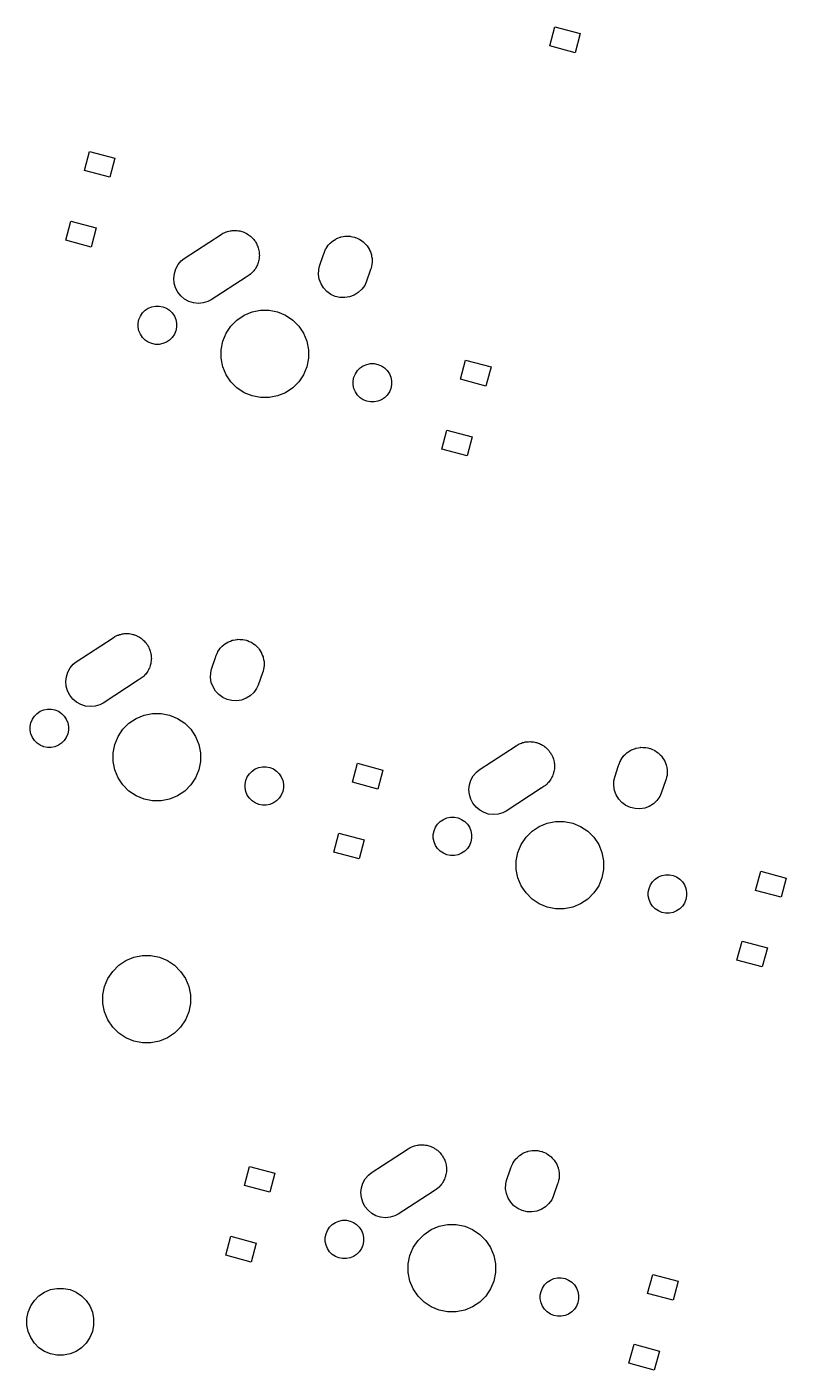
# Model space of a CAD drawing. Extents: x -662 to -203, y -195 to -58.
# Drawn here: x -421.9 to -387.3, y -192.9 to -131.5 of the extents above; entities that cross this region are included whole.
import ezdxf

# ---------------------------------------------------------------- set-up
doc = ezdxf.new("R2010")
doc.units = 0
doc.layers.add('BLACK', color=7, linetype='CONTINUOUS')

msp = doc.modelspace()

# ---------------------------------------------------------------- linework, layer by layer
at = {"layer": 'BLACK', "linetype": 'CONTINUOUS'}
for p, q in [((-398.049, -132.414), (-397.816, -131.545)), ((-397.816, -131.545), (-396.657, -131.855)), ((-396.89, -132.725), (-398.049, -132.414)), ((-396.657, -131.855), (-396.89, -132.725)), ((-419.293, -138.097), (-419.06, -137.227)), ((-419.06, -137.227), (-417.901, -137.538)), ((-417.901, -137.538), (-418.134, -138.407)), ((-418.134, -138.407), (-419.293, -138.097)), ((-420.147, -141.284), (-419.915, -140.415)), ((-419.915, -140.415), (-418.755, -140.725)), ((-418.755, -140.725), (-418.988, -141.595)), ((-413.056, -141.027), (-412.969, -140.969)), ((-412.969, -140.969), (-412.912, -140.945)), ((-412.912, -140.945), (-412.857, -140.916)), ((-412.857, -140.916), (-412.81, -140.903)), ((-412.81, -140.903), (-412.764, -140.884)), ((-412.764, -140.884), (-412.703, -140.872)), ((-412.703, -140.872), (-412.644, -140.855)), ((-412.644, -140.855), (-412.595, -140.85)), ((-412.595, -140.85), (-412.547, -140.841)), ((-412.547, -140.841), (-412.485, -140.841)), ((-412.485, -140.841), (-412.423, -140.835)), ((-412.423, -140.835), (-412.374, -140.841)), ((-412.374, -140.841), (-412.325, -140.841)), ((-412.325, -140.841), (-412.265, -140.853)), ((-412.265, -140.853), (-412.203, -140.86)), ((-412.203, -140.86), (-412.156, -140.874)), ((-412.156, -140.874), (-412.108, -140.884)), ((-412.108, -140.884), (-412.051, -140.908)), ((-412.051, -140.908), (-411.992, -140.926)), ((-411.992, -140.926), (-411.949, -140.95)), ((-411.949, -140.95), (-411.903, -140.969)), ((-411.903, -140.969), (-411.852, -141.003)), ((-411.852, -141.003), (-411.797, -141.033)), ((-418.988, -141.595), (-420.147, -141.284)), ((-414.74, -142.125), (-413.056, -141.027)), ((-411.797, -141.033), (-411.76, -141.065)), ((-411.76, -141.065), (-411.719, -141.092)), ((-411.719, -141.092), (-411.675, -141.136)), ((-411.675, -141.136), (-411.628, -141.175)), ((-411.628, -141.175), (-411.597, -141.214)), ((-411.597, -141.214), (-411.562, -141.249)), ((-411.562, -141.249), (-411.528, -141.3)), ((-411.528, -141.3), (-411.489, -141.348)), ((-411.489, -141.348), (-411.466, -141.392)), ((-411.466, -141.392), (-411.439, -141.433)), ((-411.439, -141.433), (-411.415, -141.49)), ((-411.415, -141.49), (-411.387, -141.545)), ((-411.387, -141.545), (-411.373, -141.592)), ((-411.373, -141.592), (-411.354, -141.638)), ((-408.265, -141.658), (-408.212, -141.585)), ((-408.212, -141.585), (-408.162, -141.51)), ((-408.162, -141.51), (-408.148, -141.495)), ((-408.148, -141.495), (-408.136, -141.479)), ((-408.136, -141.479), (-408.069, -141.417)), ((-408.069, -141.417), (-408.005, -141.353)), ((-408.005, -141.353), (-407.988, -141.342)), ((-407.988, -141.342), (-407.973, -141.328)), ((-407.973, -141.328), (-407.896, -141.28)), ((-407.896, -141.28), (-407.821, -141.23)), ((-407.821, -141.23), (-407.802, -141.222)), ((-407.802, -141.222), (-407.785, -141.211)), ((-407.785, -141.211), (-407.7, -141.18)), ((-407.7, -141.18), (-407.616, -141.145)), ((-407.616, -141.145), (-407.596, -141.141)), ((-407.596, -141.141), (-407.577, -141.134)), ((-407.577, -141.134), (-407.488, -141.12)), ((-407.488, -141.12), (-407.399, -141.102)), ((-407.399, -141.102), (-407.379, -141.102)), ((-407.379, -141.102), (-407.358, -141.099)), ((-407.358, -141.099), (-407.268, -141.102)), ((-407.268, -141.102), (-407.178, -141.102)), ((-407.178, -141.102), (-407.157, -141.106)), ((-407.157, -141.106), (-407.137, -141.107)), ((-407.137, -141.107), (-407.049, -141.128)), ((-407.049, -141.128), (-406.96, -141.145)), ((-406.96, -141.145), (-406.941, -141.153)), ((-406.941, -141.153), (-406.921, -141.158)), ((-406.921, -141.158), (-406.839, -141.195)), ((-406.839, -141.195), (-406.755, -141.23)), ((-406.755, -141.23), (-406.738, -141.241)), ((-406.738, -141.241), (-406.72, -141.25)), ((-406.72, -141.25), (-406.646, -141.303)), ((-406.646, -141.303), (-406.571, -141.353)), ((-406.571, -141.353), (-406.557, -141.368)), ((-406.557, -141.368), (-406.54, -141.38)), ((-406.54, -141.38), (-406.478, -141.446)), ((-406.478, -141.446), (-406.414, -141.51)), ((-406.414, -141.51), (-406.403, -141.527)), ((-406.403, -141.527), (-406.389, -141.542)), ((-406.389, -141.542), (-406.342, -141.619)), ((-406.342, -141.619), (-406.291, -141.694)), ((-415.012, -142.398), (-414.87, -142.229)), ((-414.87, -142.229), (-414.74, -142.125)), ((-411.354, -141.638), (-411.342, -141.698)), ((-411.345, -142.246), (-411.354, -142.294)), ((-411.33, -142.199), (-411.345, -142.246)), ((-411.342, -141.698), (-411.325, -141.758)), ((-411.323, -142.137), (-411.33, -142.199)), ((-411.325, -141.758), (-411.321, -141.807)), ((-411.311, -142.076), (-411.323, -142.137)), ((-411.321, -141.807), (-411.311, -141.855)), ((-411.311, -141.855), (-411.311, -141.917)), ((-411.311, -141.917), (-411.306, -141.979)), ((-411.306, -141.979), (-411.311, -142.027)), ((-411.311, -142.027), (-411.311, -142.076)), ((-408.559, -142.464), (-408.377, -141.933)), ((-408.377, -141.933), (-408.37, -141.899)), ((-408.37, -141.899), (-408.341, -141.829)), ((-408.341, -141.829), (-408.334, -141.809)), ((-408.334, -141.809), (-408.32, -141.778)), ((-408.32, -141.778), (-408.285, -141.694)), ((-408.285, -141.694), (-408.274, -141.677)), ((-408.274, -141.677), (-408.265, -141.658)), ((-406.291, -141.694), (-406.284, -141.713)), ((-406.284, -141.713), (-406.273, -141.73)), ((-406.273, -141.73), (-406.241, -141.815)), ((-406.241, -141.815), (-406.207, -141.899)), ((-406.207, -141.899), (-406.203, -141.919)), ((-406.203, -141.919), (-406.195, -141.938)), ((-406.195, -141.938), (-406.181, -142.027)), ((-406.181, -142.027), (-406.163, -142.116)), ((-406.163, -142.116), (-406.163, -142.137)), ((-406.163, -142.137), (-406.16, -142.157)), ((-406.16, -142.157), (-406.163, -142.247)), ((-415.21, -143.024), (-415.185, -142.804)), ((-415.185, -142.804), (-415.119, -142.592)), ((-415.119, -142.592), (-415.012, -142.398)), ((-411.719, -142.84), (-411.77, -142.874)), ((-411.684, -142.805), (-411.719, -142.84)), ((-411.646, -142.774), (-411.684, -142.805)), ((-411.606, -142.727), (-411.646, -142.774)), ((-411.562, -142.683), (-411.606, -142.727)), ((-411.535, -142.642), (-411.562, -142.683)), ((-411.503, -142.604), (-411.535, -142.642)), ((-411.474, -142.55), (-411.503, -142.604)), ((-411.439, -142.499), (-411.474, -142.55)), ((-411.42, -142.453), (-411.439, -142.499)), ((-411.397, -142.41), (-411.42, -142.453)), ((-411.378, -142.351), (-411.397, -142.41)), ((-411.354, -142.294), (-411.378, -142.351)), ((-408.605, -142.847), (-408.597, -142.625)), ((-408.57, -143.066), (-408.605, -142.847)), ((-408.597, -142.625), (-408.559, -142.464)), ((-406.236, -142.625), (-406.431, -143.194)), ((-406.207, -142.555), (-406.236, -142.625)), ((-406.189, -142.466), (-406.207, -142.555)), ((-406.168, -142.378), (-406.189, -142.466)), ((-406.167, -142.358), (-406.168, -142.378)), ((-406.163, -142.338), (-406.167, -142.358)), ((-406.163, -142.247), (-406.163, -142.338)), ((-415.19, -143.245), (-415.21, -143.024)), ((-415.129, -143.458), (-415.19, -143.245)), ((-415.026, -143.654), (-415.129, -143.458)), ((-411.909, -142.965), (-413.511, -144.009)), ((-411.903, -142.963), (-411.909, -142.965)), ((-411.817, -142.905), (-411.903, -142.963)), ((-411.775, -142.878), (-411.817, -142.905)), ((-411.77, -142.874), (-411.775, -142.878)), ((-408.493, -143.273), (-408.57, -143.066)), ((-408.376, -143.462), (-408.493, -143.273)), ((-408.225, -143.624), (-408.376, -143.462)), ((-406.5, -143.345), (-406.63, -143.525)), ((-406.431, -143.194), (-406.5, -143.345)), ((-414.888, -143.827), (-415.026, -143.654)), ((-414.718, -143.97), (-414.888, -143.827)), ((-414.524, -144.076), (-414.718, -143.97)), ((-414.312, -144.143), (-414.524, -144.076)), ((-413.511, -144.009), (-413.659, -144.086)), ((-408.046, -143.754), (-408.225, -143.624)), ((-407.844, -143.846), (-408.046, -143.754)), ((-407.628, -143.897), (-407.844, -143.846)), ((-407.407, -143.905), (-407.628, -143.897)), ((-407.188, -143.87), (-407.407, -143.905)), ((-406.981, -143.792), (-407.188, -143.87)), ((-406.792, -143.676), (-406.981, -143.792)), ((-406.63, -143.525), (-406.792, -143.676)), ((-416.739, -144.747), (-416.643, -144.604)), ((-416.643, -144.604), (-416.521, -144.482)), ((-416.521, -144.482), (-416.378, -144.386)), ((-416.378, -144.386), (-416.219, -144.32)), ((-416.219, -144.32), (-416.05, -144.287)), ((-416.05, -144.287), (-415.877, -144.287)), ((-415.877, -144.287), (-415.708, -144.32)), ((-415.708, -144.32), (-415.549, -144.386)), ((-415.549, -144.386), (-415.406, -144.482)), ((-415.406, -144.482), (-415.284, -144.604)), ((-415.284, -144.604), (-415.188, -144.747)), ((-414.092, -144.167), (-414.312, -144.143)), ((-413.871, -144.148), (-414.092, -144.167)), ((-413.659, -144.086), (-413.871, -144.148)), ((-412.001, -144.709), (-411.638, -144.559)), ((-411.638, -144.559), (-411.253, -144.483)), ((-411.253, -144.483), (-410.86, -144.483)), ((-410.86, -144.483), (-410.475, -144.559)), ((-410.475, -144.559), (-410.112, -144.709)), ((-416.838, -145.075), (-416.805, -144.906)), ((-416.838, -145.248), (-416.838, -145.075)), ((-416.805, -145.417), (-416.838, -145.248)), ((-416.805, -144.906), (-416.739, -144.747)), ((-415.188, -144.747), (-415.122, -144.906)), ((-415.122, -144.906), (-415.088, -145.075)), ((-415.088, -145.248), (-415.122, -145.417)), ((-415.088, -145.075), (-415.088, -145.248)), ((-412.824, -145.532), (-412.605, -145.205)), ((-412.605, -145.205), (-412.328, -144.928)), ((-412.328, -144.928), (-412.001, -144.709)), ((-410.112, -144.709), (-409.786, -144.928)), ((-409.786, -144.928), (-409.508, -145.205)), ((-409.508, -145.205), (-409.29, -145.532)), ((-416.739, -145.576), (-416.805, -145.417)), ((-416.643, -145.719), (-416.739, -145.576)), ((-416.521, -145.841), (-416.643, -145.719)), ((-416.378, -145.937), (-416.521, -145.841)), ((-415.406, -145.841), (-415.549, -145.937)), ((-415.284, -145.719), (-415.406, -145.841)), ((-415.188, -145.576), (-415.284, -145.719)), ((-415.122, -145.417), (-415.188, -145.576)), ((-413.05, -146.28), (-412.974, -145.895)), ((-412.974, -145.895), (-412.824, -145.532)), ((-409.29, -145.532), (-409.139, -145.895)), ((-409.139, -145.895), (-409.063, -146.28)), ((-416.219, -146.003), (-416.378, -145.937)), ((-416.05, -146.037), (-416.219, -146.003)), ((-415.877, -146.037), (-416.05, -146.037)), ((-415.708, -146.003), (-415.877, -146.037)), ((-415.549, -145.937), (-415.708, -146.003)), ((-413.05, -146.673), (-413.05, -146.28)), ((-409.063, -146.28), (-409.063, -146.673)), ((-412.974, -147.058), (-413.05, -146.673)), ((-412.824, -147.421), (-412.974, -147.058)), ((-409.139, -147.058), (-409.29, -147.421)), ((-409.063, -146.673), (-409.139, -147.058)), ((-406.829, -147.233), (-406.707, -147.112)), ((-406.707, -147.112), (-406.564, -147.016)), ((-406.564, -147.016), (-406.405, -146.95)), ((-406.405, -146.95), (-406.236, -146.916)), ((-406.236, -146.916), (-406.063, -146.916)), ((-406.063, -146.916), (-405.894, -146.95)), ((-405.894, -146.95), (-405.735, -147.016)), ((-405.735, -147.016), (-405.592, -147.112)), ((-405.592, -147.112), (-405.47, -147.233)), ((-402.125, -147.627), (-401.892, -146.758)), ((-401.892, -146.758), (-400.733, -147.069)), ((-400.733, -147.069), (-400.966, -147.938)), ((-412.605, -147.747), (-412.824, -147.421)), ((-412.328, -148.025), (-412.605, -147.747)), ((-409.508, -147.747), (-409.786, -148.025)), ((-409.29, -147.421), (-409.508, -147.747)), ((-407.025, -147.705), (-406.991, -147.536)), ((-407.025, -147.877), (-407.025, -147.705)), ((-406.991, -147.536), (-406.925, -147.377)), ((-406.925, -147.377), (-406.829, -147.233)), ((-405.47, -147.233), (-405.374, -147.377)), ((-405.374, -147.377), (-405.308, -147.536)), ((-405.308, -147.536), (-405.275, -147.705)), ((-405.275, -147.705), (-405.275, -147.877)), ((-400.966, -147.938), (-402.125, -147.627)), ((-412.001, -148.243), (-412.328, -148.025)), ((-411.638, -148.394), (-412.001, -148.243)), ((-410.112, -148.243), (-410.475, -148.394)), ((-409.786, -148.025), (-410.112, -148.243)), ((-406.991, -148.046), (-407.025, -147.877)), ((-406.925, -148.206), (-406.991, -148.046)), ((-406.829, -148.349), (-406.925, -148.206)), ((-406.707, -148.471), (-406.829, -148.349)), ((-405.47, -148.349), (-405.592, -148.471)), ((-405.374, -148.206), (-405.47, -148.349)), ((-405.308, -148.046), (-405.374, -148.206)), ((-405.275, -147.877), (-405.308, -148.046)), ((-411.253, -148.47), (-411.638, -148.394)), ((-410.86, -148.47), (-411.253, -148.47)), ((-410.475, -148.394), (-410.86, -148.47)), ((-406.564, -148.567), (-406.707, -148.471)), ((-406.405, -148.633), (-406.564, -148.567)), ((-406.236, -148.666), (-406.405, -148.633)), ((-406.063, -148.666), (-406.236, -148.666)), ((-405.894, -148.633), (-406.063, -148.666)), ((-405.735, -148.567), (-405.894, -148.633)), ((-405.592, -148.471), (-405.735, -148.567)), ((-402.979, -150.815), (-402.746, -149.946)), ((-402.746, -149.946), (-401.587, -150.256)), ((-401.82, -151.125), (-402.979, -150.815)), ((-401.587, -150.256), (-401.82, -151.125)), ((-417.986, -159.428), (-417.899, -159.37)), ((-417.899, -159.37), (-417.842, -159.346)), ((-417.842, -159.346), (-417.787, -159.317)), ((-417.787, -159.317), (-417.74, -159.304)), ((-417.74, -159.304), (-417.695, -159.285)), ((-417.695, -159.285), (-417.634, -159.273)), ((-417.634, -159.273), (-417.575, -159.255)), ((-417.575, -159.255), (-417.526, -159.251)), ((-417.526, -159.251), (-417.477, -159.242)), ((-417.477, -159.242), (-417.415, -159.242)), ((-417.415, -159.242), (-417.354, -159.236)), ((-417.354, -159.236), (-417.305, -159.242)), ((-417.305, -159.242), (-417.256, -159.242)), ((-417.256, -159.242), (-417.195, -159.254)), ((-417.195, -159.254), (-417.133, -159.26)), ((-417.133, -159.26), (-417.087, -159.275)), ((-417.087, -159.275), (-417.038, -159.285)), ((-417.038, -159.285), (-416.981, -159.309)), ((-416.981, -159.309), (-416.922, -159.327)), ((-416.922, -159.327), (-416.879, -159.351)), ((-416.879, -159.351), (-416.834, -159.37)), ((-416.834, -159.37), (-416.782, -159.404)), ((-416.782, -159.404), (-416.728, -159.434)), ((-419.67, -160.526), (-417.986, -159.428)), ((-416.728, -159.434), (-416.69, -159.465)), ((-416.69, -159.465), (-416.649, -159.493)), ((-416.649, -159.493), (-416.606, -159.537)), ((-416.606, -159.537), (-416.558, -159.576)), ((-416.558, -159.576), (-416.527, -159.615)), ((-416.527, -159.615), (-416.493, -159.649)), ((-416.493, -159.649), (-416.458, -159.701)), ((-416.458, -159.701), (-416.42, -159.749)), ((-416.42, -159.749), (-416.397, -159.793)), ((-416.397, -159.793), (-416.37, -159.834)), ((-416.37, -159.834), (-416.346, -159.891)), ((-416.346, -159.891), (-416.317, -159.946)), ((-416.317, -159.946), (-416.304, -159.993)), ((-416.304, -159.993), (-416.285, -160.038)), ((-413.196, -160.059), (-413.143, -159.986)), ((-413.143, -159.986), (-413.093, -159.911)), ((-413.093, -159.911), (-413.078, -159.896)), ((-413.078, -159.896), (-413.066, -159.88)), ((-413.066, -159.88), (-413, -159.818)), ((-413, -159.818), (-412.936, -159.754)), ((-412.936, -159.754), (-412.919, -159.743)), ((-412.919, -159.743), (-412.904, -159.729)), ((-412.904, -159.729), (-412.827, -159.681)), ((-412.827, -159.681), (-412.752, -159.631)), ((-412.752, -159.631), (-412.733, -159.623)), ((-412.733, -159.623), (-412.715, -159.612)), ((-412.715, -159.612), (-412.631, -159.581)), ((-412.631, -159.581), (-412.547, -159.546)), ((-412.547, -159.546), (-412.527, -159.542)), ((-412.527, -159.542), (-412.508, -159.535)), ((-412.508, -159.535), (-412.418, -159.52)), ((-412.418, -159.52), (-412.33, -159.503)), ((-412.33, -159.503), (-412.309, -159.503)), ((-412.309, -159.503), (-412.289, -159.5)), ((-412.289, -159.5), (-412.199, -159.503)), ((-412.199, -159.503), (-412.108, -159.503)), ((-412.108, -159.503), (-412.088, -159.507)), ((-412.088, -159.507), (-412.067, -159.508)), ((-412.067, -159.508), (-411.979, -159.528)), ((-411.979, -159.528), (-411.891, -159.546)), ((-411.891, -159.546), (-411.872, -159.554)), ((-411.872, -159.554), (-411.852, -159.559)), ((-411.852, -159.559), (-411.77, -159.596)), ((-411.77, -159.596), (-411.686, -159.631)), ((-411.686, -159.631), (-411.669, -159.642)), ((-411.669, -159.642), (-411.65, -159.651)), ((-411.65, -159.651), (-411.577, -159.704)), ((-411.577, -159.704), (-411.502, -159.754)), ((-411.502, -159.754), (-411.487, -159.768)), ((-411.487, -159.768), (-411.471, -159.78)), ((-411.471, -159.78), (-411.409, -159.847)), ((-411.409, -159.847), (-411.345, -159.911)), ((-411.345, -159.911), (-411.334, -159.928)), ((-411.334, -159.928), (-411.32, -159.943)), ((-411.32, -159.943), (-411.272, -160.02)), ((-411.272, -160.02), (-411.222, -160.095)), ((-419.943, -160.799), (-419.8, -160.629)), ((-419.8, -160.629), (-419.67, -160.526)), ((-416.285, -160.038), (-416.273, -160.099)), ((-416.26, -160.6), (-416.275, -160.647)), ((-416.273, -160.099), (-416.255, -160.159)), ((-416.254, -160.538), (-416.26, -160.6)), ((-416.255, -160.159), (-416.251, -160.208)), ((-416.242, -160.477), (-416.254, -160.538)), ((-416.251, -160.208), (-416.242, -160.256)), ((-416.242, -160.256), (-416.242, -160.318)), ((-416.242, -160.318), (-416.236, -160.379)), ((-416.236, -160.379), (-416.242, -160.428)), ((-416.242, -160.428), (-416.242, -160.477)), ((-413.49, -160.865), (-413.307, -160.334)), ((-413.307, -160.334), (-413.301, -160.3)), ((-413.301, -160.3), (-413.272, -160.23)), ((-413.272, -160.23), (-413.265, -160.21)), ((-413.265, -160.21), (-413.25, -160.179)), ((-413.25, -160.179), (-413.216, -160.095)), ((-413.216, -160.095), (-413.204, -160.078)), ((-413.204, -160.078), (-413.196, -160.059)), ((-411.222, -160.095), (-411.214, -160.114)), ((-411.214, -160.114), (-411.203, -160.131)), ((-411.203, -160.131), (-411.172, -160.216)), ((-411.172, -160.216), (-411.137, -160.3)), ((-411.137, -160.3), (-411.133, -160.32)), ((-411.133, -160.32), (-411.126, -160.339)), ((-411.126, -160.339), (-411.111, -160.428)), ((-411.111, -160.428), (-411.094, -160.517)), ((-411.094, -160.517), (-411.094, -160.538)), ((-411.094, -160.538), (-411.091, -160.558)), ((-411.091, -160.558), (-411.094, -160.648)), ((-420.14, -161.425), (-420.116, -161.205)), ((-420.116, -161.205), (-420.049, -160.993)), ((-420.049, -160.993), (-419.943, -160.799)), ((-416.649, -161.24), (-416.701, -161.275)), ((-416.615, -161.206), (-416.649, -161.24)), ((-416.576, -161.175), (-416.615, -161.206)), ((-416.537, -161.127), (-416.576, -161.175)), ((-416.493, -161.084), (-416.537, -161.127)), ((-416.465, -161.043), (-416.493, -161.084)), ((-416.434, -161.005), (-416.465, -161.043)), ((-416.404, -160.951), (-416.434, -161.005)), ((-416.37, -160.899), (-416.404, -160.951)), ((-416.351, -160.854), (-416.37, -160.899)), ((-416.327, -160.811), (-416.351, -160.854)), ((-416.309, -160.752), (-416.327, -160.811)), ((-416.285, -160.695), (-416.309, -160.752)), ((-416.275, -160.647), (-416.285, -160.695)), ((-413.536, -161.248), (-413.528, -161.026)), ((-413.5, -161.467), (-413.536, -161.248)), ((-413.528, -161.026), (-413.49, -160.865)), ((-411.166, -161.026), (-411.361, -161.595)), ((-411.137, -160.956), (-411.166, -161.026)), ((-411.119, -160.867), (-411.137, -160.956)), ((-411.099, -160.779), (-411.119, -160.867)), ((-411.098, -160.759), (-411.099, -160.779)), ((-411.094, -160.739), (-411.098, -160.759)), ((-411.094, -160.648), (-411.094, -160.739)), ((-420.121, -161.646), (-420.14, -161.425)), ((-420.059, -161.858), (-420.121, -161.646)), ((-419.957, -162.055), (-420.059, -161.858)), ((-416.84, -161.366), (-418.442, -162.41)), ((-416.834, -161.364), (-416.84, -161.366)), ((-416.747, -161.306), (-416.834, -161.364)), ((-416.706, -161.279), (-416.747, -161.306)), ((-416.701, -161.275), (-416.706, -161.279)), ((-413.423, -161.674), (-413.5, -161.467)), ((-413.307, -161.863), (-413.423, -161.674)), ((-413.156, -162.025), (-413.307, -161.863)), ((-411.43, -161.746), (-411.56, -161.926)), ((-411.361, -161.595), (-411.43, -161.746)), ((-419.818, -162.228), (-419.957, -162.055)), ((-419.649, -162.371), (-419.818, -162.228)), ((-419.454, -162.477), (-419.649, -162.371)), ((-419.243, -162.544), (-419.454, -162.477)), ((-418.442, -162.41), (-418.589, -162.487)), ((-412.976, -162.155), (-413.156, -162.025)), ((-412.775, -162.247), (-412.976, -162.155)), ((-412.559, -162.298), (-412.775, -162.247)), ((-412.337, -162.306), (-412.559, -162.298)), ((-412.119, -162.271), (-412.337, -162.306)), ((-411.911, -162.193), (-412.119, -162.271)), ((-411.722, -162.077), (-411.911, -162.193)), ((-411.56, -161.926), (-411.722, -162.077)), ((-421.669, -163.148), (-421.574, -163.005)), ((-421.574, -163.005), (-421.452, -162.883)), ((-421.452, -162.883), (-421.308, -162.787)), ((-421.308, -162.787), (-421.149, -162.721)), ((-421.149, -162.721), (-420.98, -162.688)), ((-420.98, -162.688), (-420.808, -162.688)), ((-420.808, -162.688), (-420.639, -162.721)), ((-420.639, -162.721), (-420.479, -162.787)), ((-420.479, -162.787), (-420.336, -162.883)), ((-420.336, -162.883), (-420.214, -163.005)), ((-420.214, -163.005), (-420.119, -163.148)), ((-419.023, -162.568), (-419.243, -162.544)), ((-418.802, -162.549), (-419.023, -162.568)), ((-418.589, -162.487), (-418.802, -162.549)), ((-416.932, -163.11), (-416.569, -162.96)), ((-416.569, -162.96), (-416.183, -162.883)), ((-416.183, -162.883), (-415.791, -162.883)), ((-415.791, -162.883), (-415.405, -162.96)), ((-415.405, -162.96), (-415.043, -163.11)), ((-421.769, -163.476), (-421.735, -163.307)), ((-421.769, -163.649), (-421.769, -163.476)), ((-421.735, -163.818), (-421.769, -163.649)), ((-421.735, -163.307), (-421.669, -163.148)), ((-420.119, -163.148), (-420.053, -163.307)), ((-420.053, -163.307), (-420.019, -163.476)), ((-420.019, -163.649), (-420.053, -163.818)), ((-420.019, -163.476), (-420.019, -163.649)), ((-417.754, -163.933), (-417.536, -163.606)), ((-417.536, -163.606), (-417.258, -163.329)), ((-417.258, -163.329), (-416.932, -163.11)), ((-415.043, -163.11), (-414.716, -163.329)), ((-414.716, -163.329), (-414.438, -163.606)), ((-414.438, -163.606), (-414.22, -163.933)), ((-421.669, -163.977), (-421.735, -163.818)), ((-421.574, -164.12), (-421.669, -163.977)), ((-421.452, -164.242), (-421.574, -164.12)), ((-421.308, -164.338), (-421.452, -164.242)), ((-420.336, -164.242), (-420.479, -164.338)), ((-420.214, -164.12), (-420.336, -164.242)), ((-420.119, -163.977), (-420.214, -164.12)), ((-420.053, -163.818), (-420.119, -163.977)), ((-417.981, -164.681), (-417.904, -164.296)), ((-417.904, -164.296), (-417.754, -163.933)), ((-414.22, -163.933), (-414.07, -164.296)), ((-414.07, -164.296), (-413.993, -164.681)), ((-399.585, -164.358), (-399.499, -164.3)), ((-399.499, -164.3), (-399.441, -164.276)), ((-399.441, -164.276), (-399.386, -164.248)), ((-399.386, -164.248), (-399.339, -164.234)), ((-399.339, -164.234), (-399.294, -164.215)), ((-399.294, -164.215), (-399.233, -164.203)), ((-399.233, -164.203), (-399.174, -164.186)), ((-399.174, -164.186), (-399.125, -164.182)), ((-399.125, -164.182), (-399.077, -164.172)), ((-399.077, -164.172), (-399.015, -164.172)), ((-399.015, -164.172), (-398.953, -164.167)), ((-398.953, -164.167), (-398.904, -164.172)), ((-398.904, -164.172), (-398.855, -164.172)), ((-398.855, -164.172), (-398.794, -164.184)), ((-398.794, -164.184), (-398.733, -164.191)), ((-398.733, -164.191), (-398.686, -164.206)), ((-398.686, -164.206), (-398.638, -164.215)), ((-398.638, -164.215), (-398.58, -164.239)), ((-398.58, -164.239), (-398.521, -164.258)), ((-398.521, -164.258), (-398.478, -164.281)), ((-398.478, -164.281), (-398.433, -164.3)), ((-398.433, -164.3), (-398.381, -164.335)), ((-421.149, -164.404), (-421.308, -164.338)), ((-420.98, -164.438), (-421.149, -164.404)), ((-420.808, -164.438), (-420.98, -164.438)), ((-420.639, -164.404), (-420.808, -164.438)), ((-420.479, -164.338), (-420.639, -164.404)), ((-417.981, -165.074), (-417.981, -164.681)), ((-413.993, -164.681), (-413.993, -165.074)), ((-401.27, -165.456), (-399.585, -164.358)), ((-398.381, -164.335), (-398.327, -164.364)), ((-398.327, -164.364), (-398.289, -164.396)), ((-398.289, -164.396), (-398.249, -164.423)), ((-398.249, -164.423), (-398.205, -164.467)), ((-398.205, -164.467), (-398.157, -164.507)), ((-398.157, -164.507), (-398.127, -164.545)), ((-398.127, -164.545), (-398.092, -164.58)), ((-398.092, -164.58), (-398.057, -164.631)), ((-398.057, -164.631), (-398.019, -164.68)), ((-398.019, -164.68), (-397.996, -164.723)), ((-397.996, -164.723), (-397.969, -164.764)), ((-397.969, -164.764), (-397.945, -164.821)), ((-397.945, -164.821), (-397.916, -164.876)), ((-397.916, -164.876), (-397.903, -164.924)), ((-397.903, -164.924), (-397.884, -164.969)), ((-394.795, -164.99), (-394.742, -164.916)), ((-394.742, -164.916), (-394.692, -164.841)), ((-394.692, -164.841), (-394.677, -164.827)), ((-394.677, -164.827), (-394.665, -164.81)), ((-394.665, -164.81), (-394.599, -164.748)), ((-394.599, -164.748), (-394.535, -164.684)), ((-394.535, -164.684), (-394.518, -164.673)), ((-394.518, -164.673), (-394.503, -164.659)), ((-394.503, -164.659), (-394.426, -164.612)), ((-394.426, -164.612), (-394.351, -164.561)), ((-394.351, -164.561), (-394.332, -164.554)), ((-394.332, -164.554), (-394.314, -164.543)), ((-394.314, -164.543), (-394.23, -164.511)), ((-394.23, -164.511), (-394.146, -164.477)), ((-394.146, -164.477), (-394.126, -164.473)), ((-394.126, -164.473), (-394.107, -164.465)), ((-394.107, -164.465), (-394.018, -164.451)), ((-394.018, -164.451), (-393.929, -164.433)), ((-393.929, -164.433), (-393.908, -164.433)), ((-393.908, -164.433), (-393.888, -164.43)), ((-393.888, -164.43), (-393.798, -164.433)), ((-393.798, -164.433), (-393.707, -164.433)), ((-393.707, -164.433), (-393.687, -164.437)), ((-393.687, -164.437), (-393.667, -164.438)), ((-393.667, -164.438), (-393.579, -164.459)), ((-393.579, -164.459), (-393.49, -164.477)), ((-393.49, -164.477), (-393.471, -164.484)), ((-393.471, -164.484), (-393.451, -164.489)), ((-393.451, -164.489), (-393.369, -164.527)), ((-393.369, -164.527), (-393.285, -164.561)), ((-393.285, -164.561), (-393.268, -164.573)), ((-393.268, -164.573), (-393.249, -164.581)), ((-393.249, -164.581), (-393.176, -164.634)), ((-393.176, -164.634), (-393.101, -164.684)), ((-393.101, -164.684), (-393.086, -164.699)), ((-393.086, -164.699), (-393.07, -164.711)), ((-393.07, -164.711), (-393.008, -164.777)), ((-393.008, -164.777), (-392.944, -164.841)), ((-392.944, -164.841), (-392.933, -164.858)), ((-392.933, -164.858), (-392.919, -164.873)), ((-392.919, -164.873), (-392.871, -164.95)), ((-417.904, -165.459), (-417.981, -165.074)), ((-417.754, -165.822), (-417.904, -165.459)), ((-414.07, -165.459), (-414.22, -165.822)), ((-413.993, -165.074), (-414.07, -165.459)), ((-411.76, -165.634), (-411.638, -165.512)), ((-411.638, -165.512), (-411.495, -165.417)), ((-411.495, -165.417), (-411.335, -165.351)), ((-411.335, -165.351), (-411.166, -165.317)), ((-411.166, -165.317), (-410.994, -165.317)), ((-410.994, -165.317), (-410.825, -165.351)), ((-410.825, -165.351), (-410.666, -165.417)), ((-410.666, -165.417), (-410.522, -165.512)), ((-410.522, -165.512), (-410.4, -165.634)), ((-407.056, -166.028), (-406.823, -165.159)), ((-406.823, -165.159), (-405.664, -165.469)), ((-405.664, -165.469), (-405.896, -166.339)), ((-401.399, -165.56), (-401.27, -165.456)), ((-397.884, -164.969), (-397.872, -165.03)), ((-397.86, -165.53), (-397.874, -165.577)), ((-397.872, -165.03), (-397.855, -165.089)), ((-397.853, -165.469), (-397.86, -165.53)), ((-397.855, -165.089), (-397.85, -165.138)), ((-397.841, -165.408), (-397.853, -165.469)), ((-397.85, -165.138), (-397.841, -165.186)), ((-397.841, -165.186), (-397.841, -165.248)), ((-397.841, -165.248), (-397.835, -165.31)), ((-397.835, -165.31), (-397.841, -165.359)), ((-397.841, -165.359), (-397.841, -165.408)), ((-395.089, -165.795), (-394.907, -165.265)), ((-394.907, -165.265), (-394.9, -165.23)), ((-394.9, -165.23), (-394.871, -165.16)), ((-394.871, -165.16), (-394.864, -165.141)), ((-394.864, -165.141), (-394.85, -165.109)), ((-394.85, -165.109), (-394.815, -165.025)), ((-394.815, -165.025), (-394.803, -165.008)), ((-394.803, -165.008), (-394.795, -164.99)), ((-392.871, -164.95), (-392.821, -165.025)), ((-392.821, -165.025), (-392.813, -165.044)), ((-392.813, -165.044), (-392.802, -165.062)), ((-392.802, -165.062), (-392.771, -165.147)), ((-392.771, -165.147), (-392.736, -165.23)), ((-392.736, -165.23), (-392.732, -165.25)), ((-392.732, -165.25), (-392.725, -165.269)), ((-392.725, -165.269), (-392.711, -165.359)), ((-392.711, -165.359), (-392.693, -165.448)), ((-392.693, -165.448), (-392.693, -165.468)), ((-392.693, -165.468), (-392.69, -165.488)), ((-392.69, -165.488), (-392.693, -165.579)), ((-417.536, -166.148), (-417.754, -165.822)), ((-417.258, -166.426), (-417.536, -166.148)), ((-414.438, -166.148), (-414.716, -166.426)), ((-414.22, -165.822), (-414.438, -166.148)), ((-411.955, -166.106), (-411.922, -165.937)), ((-411.955, -166.278), (-411.955, -166.106)), ((-411.922, -165.937), (-411.856, -165.778)), ((-411.856, -165.778), (-411.76, -165.634)), ((-410.4, -165.634), (-410.305, -165.778)), ((-410.305, -165.778), (-410.239, -165.937)), ((-410.239, -165.937), (-410.205, -166.106)), ((-410.205, -166.106), (-410.205, -166.278)), ((-405.896, -166.339), (-407.056, -166.028)), ((-401.739, -166.355), (-401.715, -166.135)), ((-401.715, -166.135), (-401.648, -165.924)), ((-401.648, -165.924), (-401.542, -165.73)), ((-401.542, -165.73), (-401.399, -165.56)), ((-398.214, -166.136), (-398.249, -166.171)), ((-398.175, -166.105), (-398.214, -166.136)), ((-398.136, -166.058), (-398.175, -166.105)), ((-398.092, -166.014), (-398.136, -166.058)), ((-398.065, -165.973), (-398.092, -166.014)), ((-398.033, -165.936), (-398.065, -165.973)), ((-398.003, -165.881), (-398.033, -165.936)), ((-397.969, -165.83), (-398.003, -165.881)), ((-397.95, -165.785), (-397.969, -165.83)), ((-397.926, -165.741), (-397.95, -165.785)), ((-397.908, -165.682), (-397.926, -165.741)), ((-397.884, -165.625), (-397.908, -165.682)), ((-397.874, -165.577), (-397.884, -165.625)), ((-395.135, -166.178), (-395.127, -165.957)), ((-395.127, -165.957), (-395.089, -165.795)), ((-392.765, -165.957), (-392.961, -166.526)), ((-392.736, -165.886), (-392.765, -165.957)), ((-392.718, -165.798), (-392.736, -165.886)), ((-392.698, -165.71), (-392.718, -165.798)), ((-392.697, -165.689), (-392.698, -165.71)), ((-392.693, -165.669), (-392.697, -165.689)), ((-392.693, -165.579), (-392.693, -165.669)), ((-416.932, -166.644), (-417.258, -166.426)), ((-416.569, -166.795), (-416.932, -166.644)), ((-415.043, -166.644), (-415.405, -166.795)), ((-414.716, -166.426), (-415.043, -166.644)), ((-411.922, -166.447), (-411.955, -166.278)), ((-411.856, -166.607), (-411.922, -166.447)), ((-411.76, -166.75), (-411.856, -166.607)), ((-411.638, -166.872), (-411.76, -166.75)), ((-410.4, -166.75), (-410.522, -166.872)), ((-410.305, -166.607), (-410.4, -166.75)), ((-410.239, -166.447), (-410.305, -166.607)), ((-410.205, -166.278), (-410.239, -166.447)), ((-401.72, -166.576), (-401.739, -166.355)), ((-401.658, -166.789), (-401.72, -166.576)), ((-398.439, -166.296), (-400.041, -167.341)), ((-398.433, -166.294), (-398.439, -166.296)), ((-398.346, -166.236), (-398.433, -166.294)), ((-398.305, -166.209), (-398.346, -166.236)), ((-398.3, -166.205), (-398.305, -166.209)), ((-398.249, -166.171), (-398.3, -166.205)), ((-395.1, -166.397), (-395.135, -166.178)), ((-395.022, -166.605), (-395.1, -166.397)), ((-394.906, -166.793), (-395.022, -166.605)), ((-393.03, -166.677), (-393.159, -166.856)), ((-392.961, -166.526), (-393.03, -166.677)), ((-416.183, -166.871), (-416.569, -166.795)), ((-415.791, -166.871), (-416.183, -166.871)), ((-415.405, -166.795), (-415.791, -166.871)), ((-411.495, -166.968), (-411.638, -166.872)), ((-411.335, -167.033), (-411.495, -166.968)), ((-411.166, -167.067), (-411.335, -167.033)), ((-410.994, -167.067), (-411.166, -167.067)), ((-410.825, -167.033), (-410.994, -167.067)), ((-410.666, -166.968), (-410.825, -167.033)), ((-410.522, -166.872), (-410.666, -166.968)), ((-401.556, -166.986), (-401.658, -166.789)), ((-401.417, -167.158), (-401.556, -166.986)), ((-401.248, -167.301), (-401.417, -167.158)), ((-401.053, -167.408), (-401.248, -167.301)), ((-400.041, -167.341), (-400.188, -167.418)), ((-394.755, -166.956), (-394.906, -166.793)), ((-394.575, -167.085), (-394.755, -166.956)), ((-394.374, -167.177), (-394.575, -167.085)), ((-394.158, -167.228), (-394.374, -167.177)), ((-393.937, -167.236), (-394.158, -167.228)), ((-393.718, -167.201), (-393.937, -167.236)), ((-393.51, -167.124), (-393.718, -167.201)), ((-393.322, -167.007), (-393.51, -167.124)), ((-393.159, -166.856), (-393.322, -167.007)), ((-403.268, -168.079), (-403.173, -167.935)), ((-403.173, -167.935), (-403.051, -167.813)), ((-403.051, -167.813), (-402.908, -167.718)), ((-402.908, -167.718), (-402.748, -167.652)), ((-402.748, -167.652), (-402.579, -167.618)), ((-402.579, -167.618), (-402.407, -167.618)), ((-402.407, -167.618), (-402.238, -167.652)), ((-402.238, -167.652), (-402.079, -167.718)), ((-402.079, -167.718), (-401.935, -167.813)), ((-401.935, -167.813), (-401.813, -167.935)), ((-401.813, -167.935), (-401.718, -168.079)), ((-400.842, -167.474), (-401.053, -167.408)), ((-400.622, -167.499), (-400.842, -167.474)), ((-400.401, -167.479), (-400.622, -167.499)), ((-400.188, -167.418), (-400.401, -167.479)), ((-398.531, -168.041), (-398.168, -167.891)), ((-398.168, -167.891), (-397.783, -167.814)), ((-397.783, -167.814), (-397.39, -167.814)), ((-397.39, -167.814), (-397.005, -167.891)), ((-397.005, -167.891), (-396.642, -168.041)), ((-407.91, -169.216), (-407.677, -168.346)), ((-407.677, -168.346), (-406.518, -168.657)), ((-403.368, -168.407), (-403.334, -168.238)), ((-403.368, -168.579), (-403.368, -168.407)), ((-403.334, -168.748), (-403.368, -168.579)), ((-403.334, -168.238), (-403.268, -168.079)), ((-401.718, -168.079), (-401.652, -168.238)), ((-401.652, -168.238), (-401.618, -168.407)), ((-401.618, -168.579), (-401.652, -168.748)), ((-401.618, -168.407), (-401.618, -168.579)), ((-399.353, -168.863), (-399.135, -168.537)), ((-399.135, -168.537), (-398.857, -168.259)), ((-398.857, -168.259), (-398.531, -168.041)), ((-396.642, -168.041), (-396.315, -168.259)), ((-396.315, -168.259), (-396.037, -168.537)), ((-396.037, -168.537), (-395.819, -168.863)), ((-406.751, -169.526), (-407.91, -169.216)), ((-406.518, -168.657), (-406.751, -169.526)), ((-403.268, -168.907), (-403.334, -168.748)), ((-403.173, -169.051), (-403.268, -168.907)), ((-403.051, -169.173), (-403.173, -169.051)), ((-402.908, -169.268), (-403.051, -169.173)), ((-401.935, -169.173), (-402.079, -169.268)), ((-401.813, -169.051), (-401.935, -169.173)), ((-401.718, -168.907), (-401.813, -169.051)), ((-401.652, -168.748), (-401.718, -168.907)), ((-399.503, -169.226), (-399.353, -168.863)), ((-395.819, -168.863), (-395.669, -169.226)), ((-402.748, -169.334), (-402.908, -169.268)), ((-402.579, -169.368), (-402.748, -169.334)), ((-402.407, -169.368), (-402.579, -169.368)), ((-402.238, -169.334), (-402.407, -169.368)), ((-402.079, -169.268), (-402.238, -169.334)), ((-399.58, -169.611), (-399.503, -169.226)), ((-399.58, -170.004), (-399.58, -169.611)), ((-395.669, -169.226), (-395.592, -169.611)), ((-395.592, -169.611), (-395.592, -170.004)), ((-399.503, -170.389), (-399.58, -170.004)), ((-399.353, -170.752), (-399.503, -170.389)), ((-395.669, -170.389), (-395.819, -170.752)), ((-395.592, -170.004), (-395.669, -170.389)), ((-393.359, -170.565), (-393.237, -170.443)), ((-393.237, -170.443), (-393.094, -170.347)), ((-393.094, -170.347), (-392.934, -170.281)), ((-392.934, -170.281), (-392.765, -170.248)), ((-392.765, -170.248), (-392.593, -170.248)), ((-392.593, -170.248), (-392.424, -170.281)), ((-392.424, -170.281), (-392.265, -170.347)), ((-392.265, -170.347), (-392.121, -170.443)), ((-392.121, -170.443), (-392, -170.565)), ((-388.655, -170.959), (-388.422, -170.089)), ((-388.422, -170.089), (-387.263, -170.4)), ((-387.263, -170.4), (-387.496, -171.269)), ((-399.135, -171.079), (-399.353, -170.752)), ((-395.819, -170.752), (-396.037, -171.079)), ((-393.554, -171.036), (-393.521, -170.867)), ((-393.554, -171.209), (-393.554, -171.036)), ((-393.521, -170.867), (-393.455, -170.708)), ((-393.455, -170.708), (-393.359, -170.565)), ((-392, -170.565), (-391.904, -170.708)), ((-391.904, -170.708), (-391.838, -170.867)), ((-391.838, -170.867), (-391.804, -171.036)), ((-391.804, -171.036), (-391.804, -171.209)), ((-387.496, -171.269), (-388.655, -170.959)), ((-398.857, -171.357), (-399.135, -171.079)), ((-398.531, -171.575), (-398.857, -171.357)), ((-398.168, -171.725), (-398.531, -171.575)), ((-396.642, -171.575), (-397.005, -171.725)), ((-396.315, -171.357), (-396.642, -171.575)), ((-396.037, -171.079), (-396.315, -171.357)), ((-393.521, -171.378), (-393.554, -171.209)), ((-393.455, -171.537), (-393.521, -171.378)), ((-393.359, -171.68), (-393.455, -171.537)), ((-391.904, -171.537), (-392, -171.68)), ((-391.838, -171.378), (-391.904, -171.537)), ((-391.804, -171.209), (-391.838, -171.378)), ((-397.783, -171.802), (-398.168, -171.725)), ((-397.39, -171.802), (-397.783, -171.802)), ((-397.005, -171.725), (-397.39, -171.802)), ((-393.237, -171.802), (-393.359, -171.68)), ((-393.094, -171.898), (-393.237, -171.802)), ((-392.934, -171.964), (-393.094, -171.898)), ((-392.765, -171.998), (-392.934, -171.964)), ((-392.593, -171.998), (-392.765, -171.998)), ((-392.424, -171.964), (-392.593, -171.998)), ((-392.265, -171.898), (-392.424, -171.964)), ((-392.121, -171.802), (-392.265, -171.898)), ((-392, -171.68), (-392.121, -171.802)), ((-389.509, -174.146), (-389.276, -173.277)), ((-389.276, -173.277), (-388.117, -173.587)), ((-417.395, -174.162), (-417.032, -174.012)), ((-417.032, -174.012), (-416.647, -173.935)), ((-416.647, -173.935), (-416.254, -173.935)), ((-416.254, -173.935), (-415.869, -174.012)), ((-415.869, -174.012), (-415.506, -174.162)), ((-388.117, -173.587), (-388.35, -174.457)), ((-418.217, -174.985), (-417.999, -174.658)), ((-417.999, -174.658), (-417.721, -174.38)), ((-417.721, -174.38), (-417.395, -174.162)), ((-415.506, -174.162), (-415.179, -174.38)), ((-415.179, -174.38), (-414.901, -174.658)), ((-414.901, -174.658), (-414.683, -174.985)), ((-388.35, -174.457), (-389.509, -174.146)), ((-418.444, -175.733), (-418.368, -175.347)), ((-418.368, -175.347), (-418.217, -174.985)), ((-414.683, -174.985), (-414.533, -175.347)), ((-414.533, -175.347), (-414.456, -175.733)), ((-418.444, -176.125), (-418.444, -175.733)), ((-414.456, -175.733), (-414.456, -176.125)), ((-418.368, -176.511), (-418.444, -176.125)), ((-418.217, -176.873), (-418.368, -176.511)), ((-414.533, -176.511), (-414.683, -176.873)), ((-414.456, -176.125), (-414.533, -176.511)), ((-417.999, -177.2), (-418.217, -176.873)), ((-414.683, -176.873), (-414.901, -177.2)), ((-417.721, -177.478), (-417.999, -177.2)), ((-417.395, -177.696), (-417.721, -177.478)), ((-417.032, -177.846), (-417.395, -177.696)), ((-415.506, -177.696), (-415.869, -177.846)), ((-415.179, -177.478), (-415.506, -177.696)), ((-414.901, -177.2), (-415.179, -177.478)), ((-416.647, -177.923), (-417.032, -177.846)), ((-416.254, -177.923), (-416.647, -177.923)), ((-415.869, -177.846), (-416.254, -177.923)), ((-404.516, -182.759), (-404.429, -182.701)), ((-404.429, -182.701), (-404.372, -182.677)), ((-404.372, -182.677), (-404.317, -182.649)), ((-404.317, -182.649), (-404.27, -182.635)), ((-404.27, -182.635), (-404.224, -182.616)), ((-404.224, -182.616), (-404.164, -182.604)), ((-404.164, -182.604), (-404.104, -182.587)), ((-404.104, -182.587), (-404.055, -182.583)), ((-404.055, -182.583), (-404.007, -182.573)), ((-404.007, -182.573), (-403.945, -182.573)), ((-403.945, -182.573), (-403.883, -182.568)), ((-403.883, -182.568), (-403.835, -182.573)), ((-403.835, -182.573), (-403.785, -182.573)), ((-403.785, -182.573), (-403.725, -182.585)), ((-403.725, -182.585), (-403.663, -182.592)), ((-403.663, -182.592), (-403.616, -182.607)), ((-403.616, -182.607), (-403.568, -182.616)), ((-403.568, -182.616), (-403.511, -182.64)), ((-403.511, -182.64), (-403.452, -182.659)), ((-403.452, -182.659), (-403.409, -182.682)), ((-403.409, -182.682), (-403.363, -182.701)), ((-403.363, -182.701), (-403.312, -182.735)), ((-406.2, -183.857), (-404.516, -182.759)), ((-403.312, -182.735), (-403.258, -182.765)), ((-403.258, -182.765), (-403.22, -182.797)), ((-403.22, -182.797), (-403.179, -182.824)), ((-403.179, -182.824), (-403.135, -182.868)), ((-403.135, -182.868), (-403.088, -182.908)), ((-403.088, -182.908), (-403.057, -182.946)), ((-403.057, -182.946), (-403.022, -182.981)), ((-403.022, -182.981), (-402.988, -183.032)), ((-402.988, -183.032), (-402.949, -183.081)), ((-402.949, -183.081), (-402.927, -183.124)), ((-402.927, -183.124), (-402.899, -183.165)), ((-402.899, -183.165), (-402.876, -183.222)), ((-402.876, -183.222), (-402.847, -183.277)), ((-402.847, -183.277), (-402.833, -183.324)), ((-402.833, -183.324), (-402.814, -183.37)), ((-399.725, -183.391), (-399.673, -183.317)), ((-399.673, -183.317), (-399.622, -183.242)), ((-399.622, -183.242), (-399.608, -183.228)), ((-399.608, -183.228), (-399.596, -183.211)), ((-399.596, -183.211), (-399.53, -183.149)), ((-399.53, -183.149), (-399.466, -183.085)), ((-399.466, -183.085), (-399.449, -183.074)), ((-399.449, -183.074), (-399.434, -183.06)), ((-399.434, -183.06), (-399.357, -183.013)), ((-399.357, -183.013), (-399.281, -182.962)), ((-399.281, -182.962), (-399.262, -182.954)), ((-399.262, -182.954), (-399.245, -182.944)), ((-399.245, -182.944), (-399.16, -182.912)), ((-399.16, -182.912), (-399.077, -182.877)), ((-399.077, -182.877), (-399.056, -182.873)), ((-399.056, -182.873), (-399.037, -182.866)), ((-399.037, -182.866), (-398.948, -182.852)), ((-398.948, -182.852), (-398.859, -182.834)), ((-398.859, -182.834), (-398.839, -182.834)), ((-398.839, -182.834), (-398.819, -182.831)), ((-398.819, -182.831), (-398.728, -182.834)), ((-398.728, -182.834), (-398.638, -182.834)), ((-398.638, -182.834), (-398.618, -182.838)), ((-398.618, -182.838), (-398.597, -182.839)), ((-398.597, -182.839), (-398.509, -182.86)), ((-398.509, -182.86), (-398.42, -182.877)), ((-398.42, -182.877), (-398.401, -182.885)), ((-398.401, -182.885), (-398.381, -182.89)), ((-398.381, -182.89), (-398.299, -182.928)), ((-398.299, -182.928), (-398.216, -182.962)), ((-398.216, -182.962), (-398.198, -182.974)), ((-398.198, -182.974), (-398.18, -182.982)), ((-398.18, -182.982), (-398.107, -183.035)), ((-398.107, -183.035), (-398.031, -183.085)), ((-398.031, -183.085), (-398.017, -183.1)), ((-398.017, -183.1), (-398, -183.112)), ((-398, -183.112), (-397.939, -183.178)), ((-397.939, -183.178), (-397.875, -183.242)), ((-397.875, -183.242), (-397.863, -183.259)), ((-397.863, -183.259), (-397.849, -183.274)), ((-397.849, -183.274), (-397.802, -183.351)), ((-411.986, -184.429), (-411.753, -183.56)), ((-411.753, -183.56), (-410.594, -183.87)), ((-410.594, -183.87), (-410.827, -184.74)), ((-406.33, -183.961), (-406.2, -183.857)), ((-402.814, -183.37), (-402.802, -183.431)), ((-402.79, -183.931), (-402.805, -183.978)), ((-402.802, -183.431), (-402.785, -183.49)), ((-402.783, -183.87), (-402.79, -183.931)), ((-402.785, -183.49), (-402.781, -183.539)), ((-402.771, -183.809), (-402.783, -183.87)), ((-402.781, -183.539), (-402.771, -183.587)), ((-402.771, -183.587), (-402.771, -183.649)), ((-402.771, -183.649), (-402.766, -183.711)), ((-402.766, -183.711), (-402.771, -183.76)), ((-402.771, -183.76), (-402.771, -183.809)), ((-400.019, -184.196), (-399.837, -183.666)), ((-399.837, -183.666), (-399.83, -183.631)), ((-399.83, -183.631), (-399.801, -183.561)), ((-399.801, -183.561), (-399.795, -183.542)), ((-399.795, -183.542), (-399.78, -183.51)), ((-399.78, -183.51), (-399.745, -183.426)), ((-399.745, -183.426), (-399.734, -183.409)), ((-399.734, -183.409), (-399.725, -183.391)), ((-397.802, -183.351), (-397.751, -183.426)), ((-397.751, -183.426), (-397.744, -183.445)), ((-397.744, -183.445), (-397.733, -183.463)), ((-397.733, -183.463), (-397.701, -183.547)), ((-397.701, -183.547), (-397.667, -183.631)), ((-397.667, -183.631), (-397.663, -183.651)), ((-397.663, -183.651), (-397.656, -183.67)), ((-397.656, -183.67), (-397.641, -183.76)), ((-397.641, -183.76), (-397.623, -183.848)), ((-397.623, -183.848), (-397.623, -183.869)), ((-397.623, -183.869), (-397.62, -183.889)), ((-397.62, -183.889), (-397.623, -183.979)), ((-410.827, -184.74), (-411.986, -184.429)), ((-406.67, -184.756), (-406.646, -184.536)), ((-406.646, -184.536), (-406.579, -184.325)), ((-406.579, -184.325), (-406.472, -184.13)), ((-406.472, -184.13), (-406.33, -183.961)), ((-403.144, -184.537), (-403.179, -184.572)), ((-403.106, -184.506), (-403.144, -184.537)), ((-403.066, -184.459), (-403.106, -184.506)), ((-403.022, -184.415), (-403.066, -184.459)), ((-402.995, -184.374), (-403.022, -184.415)), ((-402.963, -184.337), (-402.995, -184.374)), ((-402.934, -184.282), (-402.963, -184.337)), ((-402.899, -184.231), (-402.934, -184.282)), ((-402.88, -184.185), (-402.899, -184.231)), ((-402.857, -184.142), (-402.88, -184.185)), ((-402.838, -184.083), (-402.857, -184.142)), ((-402.814, -184.026), (-402.838, -184.083)), ((-402.805, -183.978), (-402.814, -184.026)), ((-400.065, -184.579), (-400.057, -184.358)), ((-400.057, -184.358), (-400.019, -184.196)), ((-397.696, -184.357), (-397.891, -184.927)), ((-397.667, -184.287), (-397.696, -184.357)), ((-397.649, -184.199), (-397.667, -184.287)), ((-397.628, -184.111), (-397.649, -184.199)), ((-397.627, -184.09), (-397.628, -184.111)), ((-397.623, -184.07), (-397.627, -184.09)), ((-397.623, -183.979), (-397.623, -184.07)), ((-406.651, -184.977), (-406.67, -184.756)), ((-406.589, -185.19), (-406.651, -184.977)), ((-403.369, -184.697), (-404.971, -185.742)), ((-403.363, -184.695), (-403.369, -184.697)), ((-403.277, -184.637), (-403.363, -184.695)), ((-403.236, -184.61), (-403.277, -184.637)), ((-403.231, -184.606), (-403.236, -184.61)), ((-403.179, -184.572), (-403.231, -184.606)), ((-400.03, -184.798), (-400.065, -184.579)), ((-399.953, -185.006), (-400.03, -184.798)), ((-399.836, -185.194), (-399.953, -185.006)), ((-397.96, -185.078), (-398.09, -185.257)), ((-397.891, -184.927), (-397.96, -185.078)), ((-406.486, -185.386), (-406.589, -185.19)), ((-406.348, -185.559), (-406.486, -185.386)), ((-406.178, -185.702), (-406.348, -185.559)), ((-405.984, -185.809), (-406.178, -185.702)), ((-404.971, -185.742), (-405.119, -185.818)), ((-399.685, -185.356), (-399.836, -185.194)), ((-399.506, -185.486), (-399.685, -185.356)), ((-399.304, -185.578), (-399.506, -185.486)), ((-399.089, -185.629), (-399.304, -185.578)), ((-398.867, -185.637), (-399.089, -185.629)), ((-398.648, -185.602), (-398.867, -185.637)), ((-398.441, -185.525), (-398.648, -185.602)), ((-398.252, -185.408), (-398.441, -185.525)), ((-398.09, -185.257), (-398.252, -185.408)), ((-408.199, -186.479), (-408.103, -186.336)), ((-408.103, -186.336), (-407.981, -186.214)), ((-407.981, -186.214), (-407.838, -186.118)), ((-407.838, -186.118), (-407.679, -186.053)), ((-407.679, -186.053), (-407.51, -186.019)), ((-407.51, -186.019), (-407.337, -186.019)), ((-407.337, -186.019), (-407.168, -186.053)), ((-407.168, -186.053), (-407.009, -186.118)), ((-407.009, -186.118), (-406.866, -186.214)), ((-406.866, -186.214), (-406.744, -186.336)), ((-406.744, -186.336), (-406.648, -186.479)), ((-405.773, -185.875), (-405.984, -185.809)), ((-405.552, -185.9), (-405.773, -185.875)), ((-405.332, -185.88), (-405.552, -185.9)), ((-405.119, -185.818), (-405.332, -185.88)), ((-403.461, -186.442), (-403.098, -186.291)), ((-403.098, -186.291), (-402.713, -186.215)), ((-402.713, -186.215), (-402.32, -186.215)), ((-402.32, -186.215), (-401.935, -186.291)), ((-401.935, -186.291), (-401.572, -186.442)), ((-412.84, -187.617), (-412.607, -186.747)), ((-412.607, -186.747), (-411.448, -187.058)), ((-408.299, -186.808), (-408.265, -186.639)), ((-408.299, -186.98), (-408.299, -186.808)), ((-408.265, -187.149), (-408.299, -186.98)), ((-408.265, -186.639), (-408.199, -186.479)), ((-406.648, -186.479), (-406.582, -186.639)), ((-406.582, -186.639), (-406.549, -186.808)), ((-406.549, -186.98), (-406.582, -187.149)), ((-406.549, -186.808), (-406.549, -186.98)), ((-404.284, -187.264), (-404.065, -186.938)), ((-404.065, -186.938), (-403.788, -186.66)), ((-403.788, -186.66), (-403.461, -186.442)), ((-401.572, -186.442), (-401.246, -186.66)), ((-401.246, -186.66), (-400.968, -186.938)), ((-400.968, -186.938), (-400.75, -187.264)), ((-411.681, -187.927), (-412.84, -187.617)), ((-411.448, -187.058), (-411.681, -187.927)), ((-408.199, -187.308), (-408.265, -187.149)), ((-408.103, -187.452), (-408.199, -187.308)), ((-407.981, -187.574), (-408.103, -187.452)), ((-407.838, -187.669), (-407.981, -187.574)), ((-406.866, -187.574), (-407.009, -187.669)), ((-406.744, -187.452), (-406.866, -187.574)), ((-406.648, -187.308), (-406.744, -187.452)), ((-406.582, -187.149), (-406.648, -187.308)), ((-404.434, -187.627), (-404.284, -187.264)), ((-400.75, -187.264), (-400.599, -187.627)), ((-407.679, -187.735), (-407.838, -187.669)), ((-407.51, -187.769), (-407.679, -187.735)), ((-407.337, -187.769), (-407.51, -187.769)), ((-407.168, -187.735), (-407.337, -187.769)), ((-407.009, -187.669), (-407.168, -187.735)), ((-404.511, -188.012), (-404.434, -187.627)), ((-404.511, -188.405), (-404.511, -188.012)), ((-400.599, -187.627), (-400.523, -188.012)), ((-400.523, -188.012), (-400.523, -188.405)), ((-404.434, -188.79), (-404.511, -188.405)), ((-404.284, -189.153), (-404.434, -188.79)), ((-400.599, -188.79), (-400.75, -189.153)), ((-400.523, -188.405), (-400.599, -188.79)), ((-398.289, -188.966), (-398.168, -188.844)), ((-398.168, -188.844), (-398.024, -188.748)), ((-398.024, -188.748), (-397.865, -188.682)), ((-397.865, -188.682), (-397.696, -188.649)), ((-397.696, -188.649), (-397.524, -188.649)), ((-397.524, -188.649), (-397.355, -188.682)), ((-397.355, -188.682), (-397.195, -188.748)), ((-397.195, -188.748), (-397.052, -188.844)), ((-397.052, -188.844), (-396.93, -188.966)), ((-393.585, -189.36), (-393.352, -188.49)), ((-393.352, -188.49), (-392.193, -188.801)), ((-392.193, -188.801), (-392.426, -189.67)), ((-421.366, -189.466), (-421.117, -189.299)), ((-421.117, -189.299), (-420.839, -189.184)), ((-420.839, -189.184), (-420.545, -189.126)), ((-420.545, -189.126), (-420.245, -189.126)), ((-420.245, -189.126), (-419.95, -189.184)), ((-419.95, -189.184), (-419.673, -189.299)), ((-419.673, -189.299), (-419.423, -189.466)), ((-404.065, -189.48), (-404.284, -189.153)), ((-400.75, -189.153), (-400.968, -189.48)), ((-398.485, -189.437), (-398.451, -189.268)), ((-398.485, -189.61), (-398.485, -189.437)), ((-398.451, -189.268), (-398.385, -189.109)), ((-398.385, -189.109), (-398.289, -188.966)), ((-396.93, -188.966), (-396.834, -189.109)), ((-396.834, -189.109), (-396.768, -189.268)), ((-396.768, -189.268), (-396.735, -189.437)), ((-396.735, -189.437), (-396.735, -189.61)), ((-392.426, -189.67), (-393.585, -189.36)), ((-421.86, -190.205), (-421.745, -189.928)), ((-421.745, -189.928), (-421.578, -189.678)), ((-421.578, -189.678), (-421.366, -189.466)), ((-419.423, -189.466), (-419.211, -189.678)), ((-419.211, -189.678), (-419.044, -189.928)), ((-419.044, -189.928), (-418.929, -190.205)), ((-403.788, -189.757), (-404.065, -189.48)), ((-403.461, -189.976), (-403.788, -189.757)), ((-403.098, -190.126), (-403.461, -189.976)), ((-401.572, -189.976), (-401.935, -190.126)), ((-401.246, -189.757), (-401.572, -189.976)), ((-400.968, -189.48), (-401.246, -189.757)), ((-398.451, -189.779), (-398.485, -189.61)), ((-398.385, -189.938), (-398.451, -189.779)), ((-398.289, -190.081), (-398.385, -189.938)), ((-396.834, -189.938), (-396.93, -190.081)), ((-396.768, -189.779), (-396.834, -189.938)), ((-396.735, -189.61), (-396.768, -189.779)), ((-421.919, -190.5), (-421.86, -190.205)), ((-421.919, -190.8), (-421.919, -190.5)), ((-418.929, -190.205), (-418.871, -190.5)), ((-418.871, -190.5), (-418.871, -190.8)), ((-402.713, -190.203), (-403.098, -190.126)), ((-402.32, -190.203), (-402.713, -190.203)), ((-401.935, -190.126), (-402.32, -190.203)), ((-398.168, -190.203), (-398.289, -190.081)), ((-398.024, -190.299), (-398.168, -190.203)), ((-397.865, -190.365), (-398.024, -190.299)), ((-397.696, -190.399), (-397.865, -190.365)), ((-397.524, -190.399), (-397.696, -190.399)), ((-397.355, -190.365), (-397.524, -190.399)), ((-397.195, -190.299), (-397.355, -190.365)), ((-397.052, -190.203), (-397.195, -190.299)), ((-396.93, -190.081), (-397.052, -190.203)), ((-421.86, -191.094), (-421.919, -190.8)), ((-421.745, -191.372), (-421.86, -191.094)), ((-418.929, -191.094), (-419.044, -191.372)), ((-418.871, -190.8), (-418.929, -191.094)), ((-421.578, -191.621), (-421.745, -191.372)), ((-421.366, -191.833), (-421.578, -191.621)), ((-421.117, -192), (-421.366, -191.833)), ((-419.423, -191.833), (-419.673, -192)), ((-419.211, -191.621), (-419.423, -191.833)), ((-419.044, -191.372), (-419.211, -191.621)), ((-394.439, -192.547), (-394.206, -191.678)), ((-394.206, -191.678), (-393.047, -191.988)), ((-420.839, -192.115), (-421.117, -192)), ((-420.545, -192.174), (-420.839, -192.115)), ((-420.245, -192.174), (-420.545, -192.174)), ((-419.95, -192.115), (-420.245, -192.174)), ((-419.673, -192), (-419.95, -192.115)), ((-393.047, -191.988), (-393.28, -192.858)), ((-393.28, -192.858), (-394.439, -192.547))]:
    msp.add_line(p, q, dxfattribs=at)

doc.saveas('drawing.dxf')
